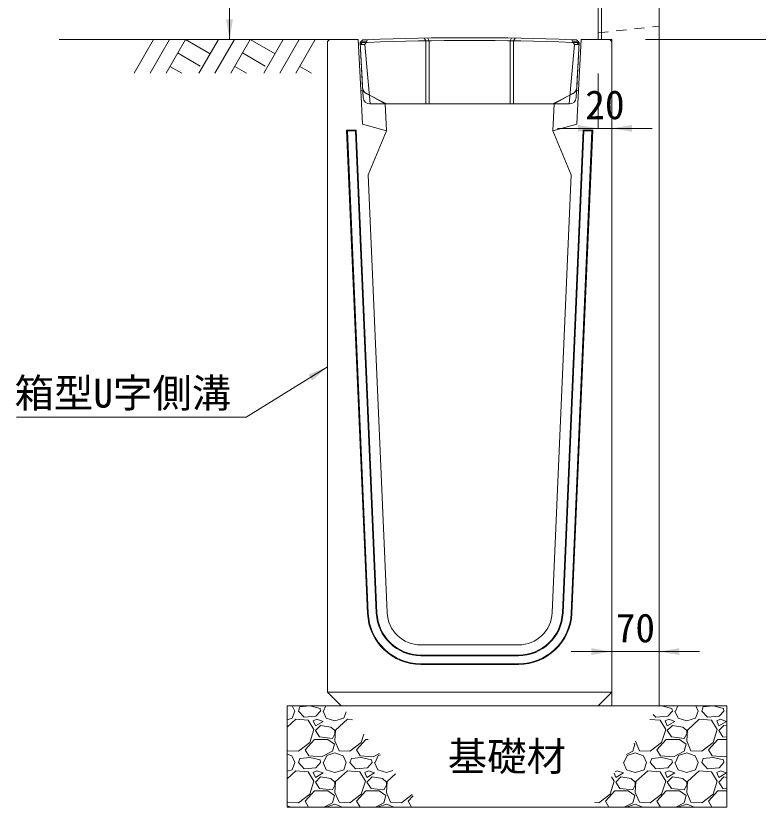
# Model space of a CAD drawing. Units: millimetres at full size. Extents: x 187207 to 255567, y 882048 to 905686.
# Drawn here: x 207968 to 209066, y 882940 to 884111 of the extents above; entities that cross this region are included whole.
import ezdxf
from ezdxf.enums import TextEntityAlignment as Align

# ---------------------------------------------------------------- set-up
doc = ezdxf.new("R2010")
doc.units = ezdxf.units.MM
doc.header["$LTSCALE"] = 20
doc.linetypes.add('DASHED', pattern=[7.5, 6, -1.5])
doc.linetypes.add('USER2', pattern=[1.35, 0.75, -0.6])
for name, color, linetype, lineweight in [('0_2', 7, 'Continuous', 20), ('パネックス', 2, 'Continuous', 13), ('基礎材', 7, 'Continuous', 15), ('寸法線', 7, 'Continuous', 13), ('引出線', 4, 'Continuous', 13), ('箱型U字側溝', 2, 'Continuous', 9), ('ﾊｯﾁﾝｸﾞ', 7, 'Continuous', 5)]:
    doc.layers.add(name, color=color, linetype=linetype, lineweight=lineweight)
doc.styles.add('ＭＳ ゴシック', font='')
doc.styles.get('ＭＳ ゴシック').set_extended_font_data('MS Gothic')

# ---------------------------------------------------------------- blocks, each defined once
blk = doc.blocks.new('filled_arrow')
at = {"color": 0, "linetype": 'Continuous', "lineweight": -2}
blk.add_solid([(7.5, 1.25), (0, 0), (7.5, -1.25)], dxfattribs=at)

msp = doc.modelspace()

# ---------------------------------------------------------------- linework, layer by layer
at = {"layer": '0_2'}
msp.add_line((208432.37, 884075.37), (208032.37, 884075.37), dxfattribs=at)
at = {"layer": 'パネックス'}
for p, q in [((208829.37, 884075.37), (208829.37, 884870.37)), ((208919.37, 884875.37), (208919.37, 883090.37)), ((208849.37, 884075.37), (208829.37, 884075.37)), ((208849.37, 883090.37), (208849.37, 884075.37)), ((208919.37, 883090.37), (208849.37, 883090.37))]:
    msp.add_line(p, q, dxfattribs=at)
at = {"layer": 'パネックス', "lineweight": 5}
msp.add_line((208834.37, 884875.37), (208834.37, 884075.37), dxfattribs=at)
at = {"layer": 'パネックス', "linetype": 'USER2', "lineweight": 9}
msp.add_line((208829.37, 884085.37), (208919.37, 884095.37), dxfattribs=at)
at = {"layer": '基礎材'}
for p, q in [((208369.37, 883090.37), (209019.37, 883090.37)), ((208369.37, 883090.37), (208369.37, 882940.37)), ((209019.37, 883090.37), (209019.37, 882940.37)), ((208369.37, 882940.37), (209019.37, 882940.37))]:
    msp.add_line(p, q, dxfattribs=at)
at = {"layer": '寸法線'}
for p, q in [((208284.37, 884075.37), (208284.37, 884875.37)), ((208382.37, 884075.37), (208284.37, 884075.37)), ((208899.37, 884075.37), (209234.7, 884075.37)), ((208829.37, 884025.37), (208829.37, 883944.07)), ((208849.37, 884025.37), (208849.37, 883944.07)), ((208909.37, 883944.07), (208769.37, 883944.07)), ((208789.37, 883170.48), (208979.37, 883170.48)), ((208849.37, 883115.37), (208849.37, 883170.48)), ((208919.37, 883115.37), (208919.37, 883170.48))]:
    msp.add_line(p, q, dxfattribs=at)
at = {"layer": '引出線'}
msp.add_lwpolyline([(208429.37, 883591.37), (208309.16, 883517.09), (207969.16, 883517.09)], dxfattribs=at)
at = {"layer": '箱型U字側溝'}
for p, q in [((208477.58, 884071.23), (208488.44, 884071.23)), ((208790.28, 884071.23), (208801.15, 884071.23)), ((208457.5, 883941.37), (208458.54, 883940.37)), ((208471.51, 883941.37), (208470.55, 883940.37)), ((208471.51, 883941.37), (208502.32, 883227.57)), ((208808.19, 883940.37), (208777.42, 883227.52)), ((208807.24, 883941.37), (208808.19, 883940.37)), ((208820.21, 883940.37), (208821.25, 883941.37)), ((208567.26, 883165.37), (208711.49, 883165.37)), ((208711.49, 883164.37), (208567.26, 883164.37)), ((208567.26, 883152.37), (208711.49, 883152.37)), ((208711.49, 883151.37), (208567.26, 883151.37)), ((208429.37, 883110.37), (208849.37, 883110.37))]:
    msp.add_line(p, q, dxfattribs=at)
at = {"layer": '箱型U字側溝', "lineweight": 18}
msp.add_line((208491.91, 883980.23), (208786.81, 883980.23), dxfattribs=at)
at = {"layer": '箱型U字側溝', "lineweight": 13}
msp.add_line((208711.49, 883180.37), (208567.26, 883180.37), dxfattribs=at)
msp.add_lwpolyline([(208517.31, 883228.21), (208489.37, 883875.37), (208516.37, 883940.37), (208514.37, 883980.37), (208478.37, 884000.37), (208474.37, 884075.37), (208432.37, 884075.37), (208429.37, 884072.37), (208429.37, 883110.37), (208449.37, 883090.37), (208829.37, 883090.37), (208849.37, 883110.37), (208849.37, 884072.37), (208846.37, 884075.37), (208804.37, 884075.37), (208800.37, 884000.37), (208764.37, 883980.37), (208762.37, 883940.37), (208789.37, 883875.37), (208761.44, 883228.21)], dxfattribs=at)
at = {"layer": '箱型U字側溝', "lineweight": 18}
for points in [[(208481.15, 884004.19), (208477.58, 884071.23), (208481.36, 884075.23)], [(208488.36, 884075.23), (208481.36, 884075.23), (208477.58, 884071.23), (208481.92, 883989.69)], [(208796.8, 883989.69), (208801.15, 884071.23), (208797.36, 884075.23), (208790.36, 884075.23)], [(208797.36, 884075.23), (208801.15, 884071.23), (208797.57, 884004.19)], [(208792.24, 883995.87), (208762.46, 883980.23), (208516.27, 883980.23), (208486.49, 883995.87)]]:
    msp.add_lwpolyline(points, dxfattribs=at)
at = {"layer": '箱型U字側溝', "color": 5, "linetype": 'DASHED'}
for points in [[(208492.43, 883980.23), (208484.58, 884068.23), (208488.36, 884075.23)], [(208786.3, 883980.23), (208794.15, 884068.23), (208790.36, 884075.23)]]:
    msp.add_lwpolyline(points, dxfattribs=at)
at = {"layer": '箱型U字側溝'}
for points in [[(208572.3, 884077.64), (208574.36, 884073.67), (208574.36, 883980.23)], [(208579.36, 883980.23), (208579.36, 884073.75), (208577.3, 884077.72)], [(208699.36, 883980.23), (208699.36, 884073.75), (208701.42, 884077.72)], [(208704.36, 883980.23), (208704.36, 884073.67), (208706.42, 884077.64)], [(208488.34, 883226.96), (208457.5, 883941.37), (208471.51, 883941.37)], [(208501.32, 883227.52), (208470.55, 883940.37), (208458.54, 883940.37), (208489.33, 883227.01)], [(208776.42, 883227.57), (208807.24, 883941.37), (208821.25, 883941.37), (208790.41, 883226.96)], [(208789.41, 883227.01), (208820.21, 883940.37), (208808.19, 883940.37)]]:
    msp.add_lwpolyline(points, dxfattribs=at)
at = {"layer": '箱型U字側溝', "color": 5}
for points in [[(208481.36, 884072.32), (208486.74, 884072.23), (208484.58, 884068.23), (208477.73, 884068.34)], [(208797.36, 884072.32), (208791.98, 884072.23), (208794.15, 884068.23), (208800.99, 884068.34)]]:
    msp.add_lwpolyline(points, close=True, dxfattribs=at)
at = {"layer": '箱型U字側溝', "linetype": 'DASHED', "lineweight": 13}
for points in [[(208516.37, 883940.37), (208481.04, 883950.37), (208478.37, 884000.37)], [(208762.37, 883940.37), (208797.71, 883950.37), (208800.37, 884000.37)]]:
    msp.add_lwpolyline(points, dxfattribs=at)
at = {"layer": '箱型U字側溝', "lineweight": 18}
for centre, radius, start, end in [((208639.36, 880276.56), 3801.67, 87.72365, 92.27635), ((208491.14, 884004.72), 10, 183.05288, 242.29297), ((208787.59, 884004.72), 10, 297.70703, 356.94712), ((208491.91, 883990.23), 10, 183.05288, 270), ((208786.81, 883990.23), 10, 270, 356.94712)]:
    msp.add_arc(centre, radius, start, end, dxfattribs=at)
at = {"layer": '箱型U字側溝'}
for centre, radius, start, end in [((208639.36, 880276.56), 3797.67, 87.72245, 92.27755), ((208567.26, 883230.37), 79, 182.47166, 270), ((208567.26, 883230.37), 78, 182.47166, 270), ((208567.26, 883230.37), 66, 182.47166, 270), ((208567.26, 883230.37), 65, 182.47166, 270), ((208711.49, 883230.37), 65, 270, 357.52834), ((208711.49, 883230.37), 66, 270, 357.52834), ((208711.49, 883230.37), 78, 270, 357.52834), ((208711.49, 883230.37), 79, 270, 357.52834)]:
    msp.add_arc(centre, radius, start, end, dxfattribs=at)
at = {"layer": '箱型U字側溝', "lineweight": 13}
for centre, start, end in [((208567.26, 883230.37), 182.47166, 270), ((208711.49, 883230.37), 270, 357.52834)]:
    msp.add_arc(centre, 50, start, end, dxfattribs=at)
at = {"layer": 'ﾊｯﾁﾝｸﾞ', "lineweight": 9}
for p, q in [((208171.81, 884075.37), (208143.17, 884025.75)), ((208195.44, 884075.37), (208166.79, 884025.75)), ((208219.06, 884075.37), (208190.41, 884025.75)), ((208219.06, 884075.37), (208255.63, 884054.26)), ((208267.81, 884075.37), (208239.17, 884025.75)), ((208291.44, 884075.37), (208262.79, 884025.75)), ((208315.06, 884075.37), (208286.41, 884025.75)), ((208315.06, 884075.37), (208351.62, 884054.26)), ((208363.81, 884075.37), (208335.16, 884025.75)), ((208387.43, 884075.37), (208358.79, 884025.75)), ((208411.06, 884075.37), (208382.41, 884025.75)), ((208207.64, 884055.59), (208241.05, 884036.3)), ((208303.63, 884055.59), (208337.05, 884036.3)), ((208196.21, 884035.8), (208213.63, 884025.75)), ((208292.21, 884035.8), (208309.63, 884025.75)), ((208388.21, 884035.8), (208405.63, 884025.75))]:
    msp.add_line(p, q, dxfattribs=at)
at = {"layer": 'ﾊｯﾁﾝｸﾞ'}
for p, q in [((208376.97, 883071.85), (208380.78, 883082.52)), ((208377.16, 883090.37), (208380.78, 883082.52)), ((208386.11, 883082.52), (208388.4, 883088.62)), ((208394.49, 883073.38), (208386.11, 883082.52)), ((208402.88, 883090.14), (208388.4, 883088.62)), ((208418.12, 883086.33), (208402.88, 883090.14)), ((208418.88, 883082.52), (208412.02, 883074.9)), ((208418.88, 883082.52), (208418.12, 883086.33)), ((208422.69, 883082.52), (208427.26, 883071.85)), ((208423.45, 883082.52), (208426.81, 883090.37)), ((208453.17, 883071.85), (208456.57, 883081.38)), ((208923.11, 883090.14), (208918.93, 883089.7)), ((208938.35, 883086.33), (208923.11, 883090.14)), ((208939.11, 883082.52), (208932.26, 883074.9)), ((208939.11, 883082.52), (208938.35, 883086.33)), ((208942.92, 883082.52), (208947.5, 883071.85)), ((208943.69, 883082.52), (208947.05, 883090.37)), ((208973.4, 883071.85), (208977.21, 883082.52)), ((208973.59, 883090.37), (208977.21, 883082.52)), ((208982.55, 883082.52), (208984.83, 883088.62)), ((208990.93, 883073.38), (208982.55, 883082.52)), ((208999.31, 883090.14), (208984.83, 883088.62)), ((209014.55, 883086.33), (208999.31, 883090.14)), ((209015.31, 883082.52), (209008.46, 883074.9)), ((209015.31, 883082.52), (209014.55, 883086.33)), ((209019.12, 883082.52), (209019.37, 883081.94)), ((208369.37, 883069.62), (208376.97, 883071.85)), ((208382.3, 883070.33), (208369.37, 883058.53)), ((208400.59, 883068.81), (208382.3, 883070.33)), ((208412.02, 883074.9), (208394.49, 883073.38)), ((208408.97, 883055.09), (208400.59, 883068.81)), ((208413.54, 883070.33), (208408.21, 883068.04)), ((208422.69, 883067.28), (208413.54, 883070.33)), ((208427.26, 883071.85), (208440.21, 883068.04)), ((208440.21, 883068.04), (208453.17, 883071.85)), ((208458.5, 883070.33), (208440.98, 883054.33)), ((208465.9, 883069.71), (208458.5, 883070.33)), ((208920.83, 883068.81), (208905.83, 883070.06)), ((208914.73, 883073.38), (208910.86, 883077.6)), ((208932.26, 883074.9), (208914.73, 883073.38)), ((208929.21, 883055.09), (208920.83, 883068.81)), ((208933.78, 883070.33), (208928.45, 883068.04)), ((208942.92, 883067.28), (208933.78, 883070.33)), ((208947.5, 883071.85), (208960.45, 883068.04)), ((208960.45, 883068.04), (208973.4, 883071.85)), ((208978.74, 883070.33), (208961.21, 883054.33)), ((208997.03, 883068.81), (208978.74, 883070.33)), ((209008.46, 883074.9), (208990.93, 883073.38)), ((209005.41, 883055.09), (208997.03, 883068.81)), ((209009.98, 883070.33), (209004.65, 883068.04)), ((209019.12, 883067.28), (209009.98, 883070.33)), ((208408.21, 883068.04), (208411.26, 883060.42)), ((208411.26, 883060.42), (208422.69, 883067.28)), ((208418.88, 883061.19), (208411.26, 883053.57)), ((208434.12, 883058.9), (208418.88, 883061.19)), ((208440.21, 883053.57), (208434.12, 883058.9)), ((208928.45, 883068.04), (208931.49, 883060.42)), ((208931.49, 883060.42), (208942.92, 883067.28)), ((208939.11, 883061.19), (208931.49, 883053.57)), ((208954.35, 883058.9), (208939.11, 883061.19)), ((208960.45, 883053.57), (208954.35, 883058.9)), ((209004.65, 883068.04), (209007.69, 883060.42)), ((209007.69, 883060.42), (209019.12, 883067.28)), ((209015.31, 883061.19), (209007.69, 883053.57)), ((209019.37, 883060.58), (209015.31, 883061.19)), ((208402.88, 883036.04), (208408.97, 883055.09)), ((208411.26, 883053.57), (208417.35, 883044.42)), ((208436.4, 883042.14), (208440.21, 883048.99)), ((208440.98, 883054.33), (208440.21, 883038.33)), ((208440.21, 883048.99), (208440.21, 883053.57)), ((208479.08, 883036.04), (208483.01, 883048.33)), ((208923.11, 883036.04), (208929.21, 883055.09)), ((208931.49, 883053.57), (208937.59, 883044.42)), ((208956.64, 883042.14), (208960.45, 883048.99)), ((208961.21, 883054.33), (208960.45, 883038.33)), ((208960.45, 883048.99), (208960.45, 883053.57)), ((208999.31, 883036.04), (209005.41, 883055.09)), ((209007.69, 883053.57), (209013.79, 883044.42)), ((208386.11, 883023.09), (208402.88, 883036.04)), ((208396.02, 883025.37), (208409.73, 883040.61)), ((208409.73, 883040.61), (208429.55, 883040.61)), ((208417.35, 883044.42), (208436.4, 883042.14)), ((208429.55, 883040.61), (208439.45, 883033.75)), ((208439.45, 883033.75), (208436.4, 883023.09)), ((208440.21, 883038.33), (208446.31, 883023.85)), ((208462.31, 883023.09), (208479.08, 883036.04)), ((208472.22, 883025.37), (208485.93, 883040.61)), ((208485.93, 883040.61), (208489.18, 883040.61)), ((208883.49, 883033.75), (208880.44, 883023.09)), ((208882.22, 883034.63), (208883.49, 883033.75)), ((208884.42, 883037.93), (208890.35, 883023.85)), ((208906.35, 883023.09), (208923.11, 883036.04)), ((208916.25, 883025.37), (208929.97, 883040.61)), ((208929.97, 883040.61), (208949.78, 883040.61)), ((208937.59, 883044.42), (208956.64, 883042.14)), ((208949.78, 883040.61), (208959.69, 883033.75)), ((208959.69, 883033.75), (208956.64, 883023.09)), ((208960.45, 883038.33), (208966.55, 883023.85)), ((208982.55, 883023.09), (208999.31, 883036.04)), ((208992.45, 883025.37), (209006.17, 883040.61)), ((209006.17, 883040.61), (209019.37, 883040.61)), ((209013.79, 883044.42), (209019.37, 883043.75)), ((208369.37, 883025.6), (208370.11, 883023.85)), ((208370.11, 883023.85), (208386.11, 883023.09)), ((208401.35, 883016.23), (208396.02, 883025.37)), ((208436.4, 883023.09), (208420.4, 883014.7)), ((208446.31, 883023.85), (208462.31, 883023.09)), ((208477.55, 883016.23), (208472.22, 883025.37)), ((208880.44, 883023.09), (208871.34, 883018.32)), ((208890.35, 883023.85), (208906.35, 883023.09)), ((208921.59, 883016.23), (208916.25, 883025.37)), ((208956.64, 883023.09), (208940.64, 883014.7)), ((208966.55, 883023.85), (208982.55, 883023.09)), ((208997.79, 883016.23), (208992.45, 883025.37)), ((208369.37, 883018.79), (208376.21, 883016.23)), ((208376.21, 883016.23), (208380.78, 883006.32)), ((208386.11, 883006.32), (208388.4, 883012.42)), ((208402.88, 883013.94), (208388.4, 883012.42)), ((208420.4, 883014.7), (208401.35, 883016.23)), ((208418.12, 883010.13), (208402.88, 883013.94)), ((208418.88, 883006.32), (208418.12, 883010.13)), ((208423.45, 883006.32), (208428.02, 883016.99)), ((208428.02, 883016.99), (208440.21, 883020.8)), ((208440.21, 883020.8), (208452.41, 883016.23)), ((208452.41, 883016.23), (208456.98, 883006.32)), ((208462.31, 883006.32), (208464.6, 883012.42)), ((208479.08, 883013.94), (208464.6, 883012.42)), ((208496.6, 883014.7), (208477.55, 883016.23)), ((208494.32, 883010.13), (208479.08, 883013.94)), ((208495.08, 883006.32), (208494.32, 883010.13)), ((208505.98, 883019.61), (208496.6, 883014.7)), ((208499.65, 883006.32), (208504.22, 883016.99)), ((208504.22, 883016.99), (208507.31, 883017.95)), ((208867.49, 883006.32), (208872.06, 883016.99)), ((208872.06, 883016.99), (208884.25, 883020.8)), ((208884.25, 883020.8), (208896.44, 883016.23)), ((208896.44, 883016.23), (208901.01, 883006.32)), ((208906.35, 883006.32), (208908.63, 883012.42)), ((208923.11, 883013.94), (208908.63, 883012.42)), ((208940.64, 883014.7), (208921.59, 883016.23)), ((208938.35, 883010.13), (208923.11, 883013.94)), ((208939.11, 883006.32), (208938.35, 883010.13)), ((208943.69, 883006.32), (208948.26, 883016.99)), ((208948.26, 883016.99), (208960.45, 883020.8)), ((208960.45, 883020.8), (208972.64, 883016.23)), ((208972.64, 883016.23), (208977.21, 883006.32)), ((208982.55, 883006.32), (208984.83, 883012.42)), ((208999.31, 883013.94), (208984.83, 883012.42)), ((209016.84, 883014.7), (208997.79, 883016.23)), ((209014.55, 883010.13), (208999.31, 883013.94)), ((209015.31, 883006.32), (209014.55, 883010.13)), ((209019.37, 883016.03), (209016.84, 883014.7)), ((208376.97, 882995.65), (208380.78, 883006.32)), ((208394.49, 882997.18), (208386.11, 883006.32)), ((208412.02, 882998.7), (208394.49, 882997.18)), ((208418.88, 883006.32), (208412.02, 882998.7)), ((208422.69, 883006.32), (208427.26, 882995.65)), ((208453.17, 882995.65), (208456.98, 883006.32)), ((208470.69, 882997.18), (208462.31, 883006.32)), ((208488.22, 882998.7), (208470.69, 882997.18)), ((208495.08, 883006.32), (208488.22, 882998.7)), ((208498.89, 883006.32), (208503.46, 882995.65)), ((208866.72, 883006.32), (208871.3, 882995.65)), ((208897.2, 882995.65), (208901.01, 883006.32)), ((208914.73, 882997.18), (208906.35, 883006.32)), ((208932.26, 882998.7), (208914.73, 882997.18)), ((208939.11, 883006.32), (208932.26, 882998.7)), ((208942.92, 883006.32), (208947.5, 882995.65)), ((208973.4, 882995.65), (208977.21, 883006.32)), ((208990.93, 882997.18), (208982.55, 883006.32)), ((209008.46, 882998.7), (208990.93, 882997.18)), ((209015.31, 883006.32), (209008.46, 882998.7)), ((209019.12, 883006.32), (209019.37, 883005.74)), ((208369.37, 882993.42), (208376.97, 882995.65)), ((208382.3, 882994.13), (208369.37, 882982.33)), ((208400.59, 882992.61), (208382.3, 882994.13)), ((208408.97, 882978.89), (208400.59, 882992.61)), ((208413.54, 882994.13), (208408.21, 882991.84)), ((208408.21, 882991.84), (208411.26, 882984.22)), ((208411.26, 882984.22), (208422.69, 882991.08)), ((208422.69, 882991.08), (208413.54, 882994.13)), ((208427.26, 882995.65), (208440.21, 882991.84)), ((208440.21, 882991.84), (208453.17, 882995.65)), ((208458.5, 882994.13), (208440.98, 882978.13)), ((208476.79, 882992.61), (208458.5, 882994.13)), ((208485.17, 882978.89), (208476.79, 882992.61)), ((208489.74, 882994.13), (208484.41, 882991.84)), ((208484.41, 882991.84), (208487.46, 882984.22)), ((208487.46, 882984.22), (208498.89, 882991.08)), ((208498.89, 882991.08), (208489.74, 882994.13)), ((208503.46, 882995.65), (208516.41, 882991.84)), ((208516.41, 882991.84), (208525.95, 882994.65)), ((208529.88, 882989.73), (208517.18, 882978.13)), ((208852.79, 882990.49), (208855.29, 882984.22)), ((208857.58, 882994.13), (208854.27, 882992.71)), ((208855.29, 882984.22), (208866.72, 882991.08)), ((208866.72, 882991.08), (208857.58, 882994.13)), ((208871.3, 882995.65), (208884.25, 882991.84)), ((208884.25, 882991.84), (208897.2, 882995.65)), ((208902.54, 882994.13), (208885.01, 882978.13)), ((208920.83, 882992.61), (208902.54, 882994.13)), ((208929.21, 882978.89), (208920.83, 882992.61)), ((208933.78, 882994.13), (208928.45, 882991.84)), ((208928.45, 882991.84), (208931.49, 882984.22)), ((208931.49, 882984.22), (208942.92, 882991.08)), ((208942.92, 882991.08), (208933.78, 882994.13)), ((208947.5, 882995.65), (208960.45, 882991.84)), ((208960.45, 882991.84), (208973.4, 882995.65)), ((208978.74, 882994.13), (208961.21, 882978.13)), ((208997.03, 882992.61), (208978.74, 882994.13)), ((209005.41, 882978.89), (208997.03, 882992.61)), ((209009.98, 882994.13), (209004.65, 882991.84)), ((209004.65, 882991.84), (209007.69, 882984.22)), ((209007.69, 882984.22), (209019.12, 882991.08)), ((209019.12, 882991.08), (209009.98, 882994.13)), ((208402.88, 882959.84), (208408.97, 882978.89)), ((208418.88, 882984.99), (208411.26, 882977.37)), ((208411.26, 882977.37), (208417.35, 882968.22)), ((208434.12, 882982.7), (208418.88, 882984.99)), ((208440.21, 882977.37), (208434.12, 882982.7)), ((208440.98, 882978.13), (208440.21, 882962.13)), ((208440.21, 882972.79), (208440.21, 882977.37)), ((208479.08, 882959.84), (208485.17, 882978.89)), ((208495.08, 882984.99), (208487.46, 882977.37)), ((208487.46, 882977.37), (208493.55, 882968.22)), ((208510.32, 882982.7), (208495.08, 882984.99)), ((208516.41, 882977.37), (208510.32, 882982.7)), ((208517.18, 882978.13), (208516.41, 882962.13)), ((208516.41, 882972.79), (208516.41, 882977.37)), ((208846.91, 882959.84), (208853.01, 882978.89)), ((208853.01, 882978.89), (208849.2, 882985.12)), ((208862.91, 882984.99), (208855.29, 882977.37)), ((208855.29, 882977.37), (208861.39, 882968.22)), ((208878.15, 882982.7), (208862.91, 882984.99)), ((208884.25, 882977.37), (208878.15, 882982.7)), ((208885.01, 882978.13), (208884.25, 882962.13)), ((208884.25, 882972.79), (208884.25, 882977.37)), ((208923.11, 882959.84), (208929.21, 882978.89)), ((208939.11, 882984.99), (208931.49, 882977.37)), ((208931.49, 882977.37), (208937.59, 882968.22)), ((208954.35, 882982.7), (208939.11, 882984.99)), ((208960.45, 882977.37), (208954.35, 882982.7)), ((208961.21, 882978.13), (208960.45, 882962.13)), ((208960.45, 882972.79), (208960.45, 882977.37)), ((208999.31, 882959.84), (209005.41, 882978.89)), ((209015.31, 882984.99), (209007.69, 882977.37)), ((209007.69, 882977.37), (209013.79, 882968.22)), ((209019.37, 882984.38), (209015.31, 882984.99)), ((208396.02, 882949.17), (208409.73, 882964.41)), ((208409.73, 882964.41), (208429.55, 882964.41)), ((208417.35, 882968.22), (208436.4, 882965.94)), ((208429.55, 882964.41), (208439.45, 882957.55)), ((208436.4, 882965.94), (208440.21, 882972.79)), ((208472.22, 882949.17), (208485.93, 882964.41)), ((208485.93, 882964.41), (208505.75, 882964.41)), ((208493.55, 882968.22), (208512.6, 882965.94)), ((208505.75, 882964.41), (208515.65, 882957.55)), ((208512.6, 882965.94), (208516.41, 882972.79)), ((208840.05, 882949.17), (208853.77, 882964.41)), ((208853.77, 882964.41), (208873.58, 882964.41)), ((208861.39, 882968.22), (208880.44, 882965.94)), ((208873.58, 882964.41), (208883.49, 882957.55)), ((208880.44, 882965.94), (208884.25, 882972.79)), ((208916.25, 882949.17), (208929.97, 882964.41)), ((208929.97, 882964.41), (208949.78, 882964.41)), ((208937.59, 882968.22), (208956.64, 882965.94)), ((208949.78, 882964.41), (208959.69, 882957.55)), ((208956.64, 882965.94), (208960.45, 882972.79)), ((208992.45, 882949.17), (209006.17, 882964.41)), ((209006.17, 882964.41), (209019.37, 882964.41)), ((209013.79, 882968.22), (209019.37, 882967.55)), ((208386.11, 882946.89), (208402.88, 882959.84)), ((208439.45, 882957.55), (208436.4, 882946.89)), ((208440.21, 882962.13), (208446.31, 882947.65)), ((208462.31, 882946.89), (208479.08, 882959.84)), ((208515.65, 882957.55), (208512.6, 882946.89)), ((208516.41, 882962.13), (208522.51, 882947.65)), ((208538.51, 882946.89), (208554.36, 882959.13)), ((208548.42, 882949.17), (208555.78, 882957.36)), ((208830.15, 882946.89), (208846.91, 882959.84)), ((208883.49, 882957.55), (208880.44, 882946.89)), ((208884.25, 882962.13), (208890.35, 882947.65)), ((208906.35, 882946.89), (208923.11, 882959.84)), ((208959.69, 882957.55), (208956.64, 882946.89)), ((208960.45, 882962.13), (208966.55, 882947.65)), ((208982.55, 882946.89), (208999.31, 882959.84)), ((208369.37, 882949.4), (208370.11, 882947.65)), ((208369.37, 882942.59), (208375.29, 882940.37)), ((208370.11, 882947.65), (208386.11, 882946.89)), ((208401.15, 882940.37), (208396.02, 882949.17)), ((208436.4, 882946.89), (208423.97, 882940.37)), ((208427.84, 882940.37), (208428.02, 882940.79)), ((208428.02, 882940.79), (208440.21, 882944.6)), ((208440.21, 882944.6), (208451.49, 882940.37)), ((208446.31, 882947.65), (208462.31, 882946.89)), ((208477.35, 882940.37), (208472.22, 882949.17)), ((208512.6, 882946.89), (208500.17, 882940.37)), ((208504.04, 882940.37), (208504.22, 882940.79)), ((208504.22, 882940.79), (208516.41, 882944.6)), ((208516.41, 882944.6), (208527.69, 882940.37)), ((208522.51, 882947.65), (208538.51, 882946.89)), ((208553.55, 882940.37), (208548.42, 882949.17)), ((208823.92, 882947.18), (208830.15, 882946.89)), ((208845.19, 882940.37), (208840.05, 882949.17)), ((208880.44, 882946.89), (208868, 882940.37)), ((208871.88, 882940.37), (208872.06, 882940.79)), ((208872.06, 882940.79), (208884.25, 882944.6)), ((208884.25, 882944.6), (208895.53, 882940.37)), ((208890.35, 882947.65), (208906.35, 882946.89)), ((208921.39, 882940.37), (208916.25, 882949.17)), ((208956.64, 882946.89), (208944.2, 882940.37)), ((208948.08, 882940.37), (208948.26, 882940.79)), ((208948.26, 882940.79), (208960.45, 882944.6)), ((208960.45, 882944.6), (208971.73, 882940.37)), ((208966.55, 882947.65), (208982.55, 882946.89)), ((208997.59, 882940.37), (208992.45, 882949.17))]:
    msp.add_line(p, q, dxfattribs=at)

# ---------------------------------------------------------------- block references
at = {"layer": '寸法線', "xscale": 4, "yscale": 4}
for p, rotation in [((208284.37, 884075.37), 90), ((208829.37, 883944.07), 180), ((208849.37, 883170.48), 180)]:
    msp.add_blockref('filled_arrow', p, dxfattribs=dict(at, rotation=rotation))
for p in [(208849.37, 883944.07), (208919.37, 883170.48)]:
    msp.add_blockref('filled_arrow', p, dxfattribs=at)
at = {"layer": '引出線', "xscale": 4, "yscale": 4, "rotation": 211.7}
msp.add_blockref('filled_arrow', (208429.37, 883591.37), dxfattribs=at)

# ---------------------------------------------------------------- texts
at = {"layer": '寸法線', "style": 'ＭＳ ゴシック'}
for s, p in [('20', (208839.37, 883979.07)), ('70', (208884.37, 883205.48)), ('基礎材', (208694.37, 883015.37))]:
    msp.add_text(s, height=42.72, dxfattribs=at).set_placement(p, align=Align.MIDDLE_CENTER)
at = {"layer": '引出線', "style": 'ＭＳ ゴシック'}
msp.add_text('箱型U字側溝', height=42.72, dxfattribs=at).set_placement((208126.66, 883574.06), align=Align.TOP_CENTER)

doc.saveas('drawing.dxf')
